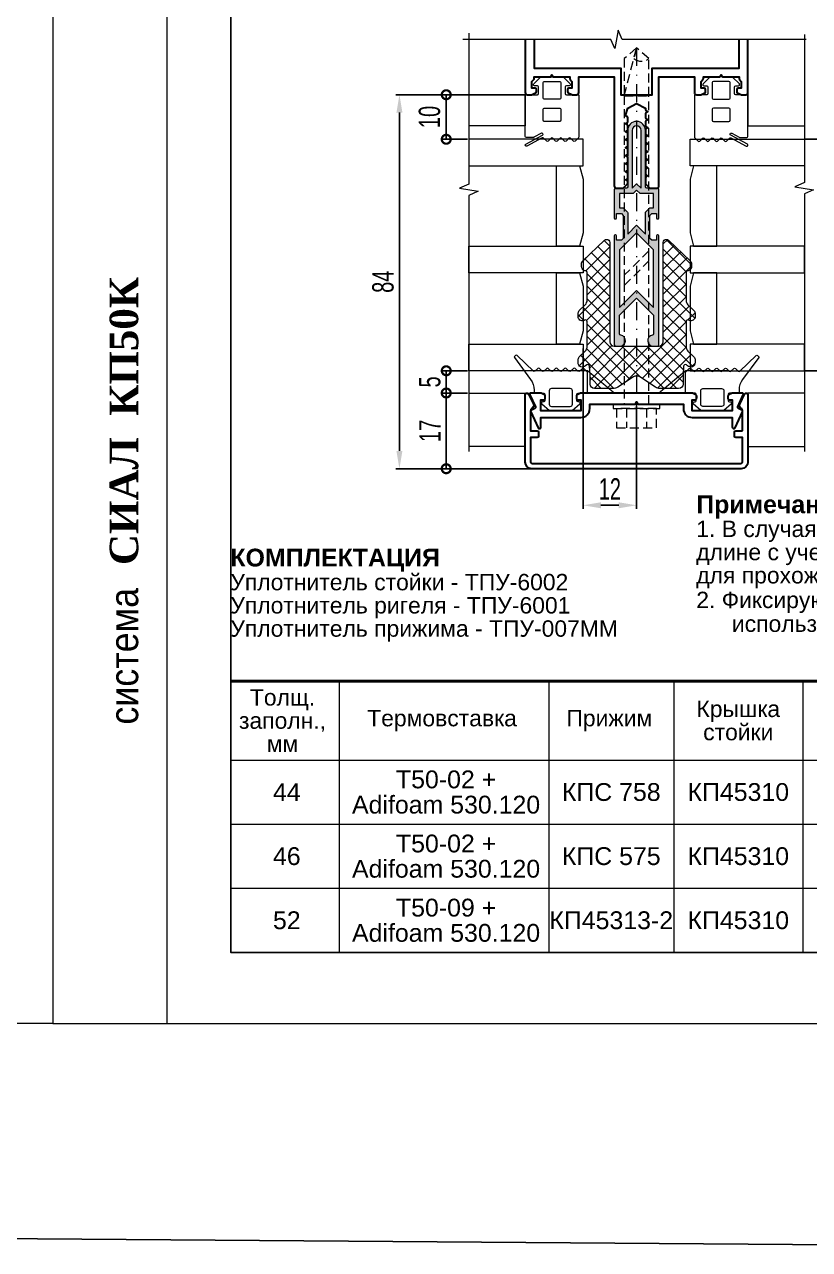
# Model space of a CAD drawing. Extents: x -37 to 8820, y -336 to 478.
# Drawn here: x 4826 to 4936.2, y -31.7 to 140.3 of the extents above; entities that cross this region are included whole.
import ezdxf
from ezdxf.enums import TextEntityAlignment as Align

# ---------------------------------------------------------------- set-up
doc = ezdxf.new("R2010")
doc.units = 0
doc.header["$LTSCALE"] = 5
doc.linetypes.add('DASHDOT', pattern=[1, 0.5, -0.25, 0, -0.25])
doc.linetypes.add('HIDDEN', pattern=[0.375, 0.25, -0.125])
doc.layers.get('0').update_dxf_attribs({"linetype": 'CONTINUOUS', "lineweight": 30})
doc.layers.get('DEFPOINTS').update_dxf_attribs({"linetype": 'CONTINUOUS'})
for name, color, linetype, lineweight in [('1', 6, 'DASHDOT', 13), ('2', 3, 'HIDDEN', 13), ('Dimentions', 5, 'CONTINUOUS', 15), ('Glass', 5, 'CONTINUOUS', 20), ('Герлен', 7, 'CONTINUOUS', 60), ('Зигзаг', 1, 'CONTINUOUS', 15), ('Конструкции', 252, 'CONTINUOUS', 20), ('Рамки', 1, 'CONTINUOUS', 15), ('Текстовый', 7, 'CONTINUOUS', 9), ('Уплотнители', 1, 'CONTINUOUS', 20), ('Штриховка', 1, 'CONTINUOUS', 5)]:
    doc.layers.add(name, color=color, linetype=linetype, lineweight=lineweight)
doc.layers.add('Скрытые', color=14, linetype='CONTINUOUS', plot=False)
doc.styles.add('3', font='RUSS.SHX', dxfattribs={"width": 0.7, "height": 3})
doc.styles.add('Каталожный', font='arial.ttf', dxfattribs={"height": 2.5})
doc.styles.add('Фирм', font='arial.ttf', dxfattribs={"height": 3.5})
doc.styles.add('Фирм5', font='timesbd.ttf', dxfattribs={"height": 4})
doc.dimstyles.new('MX1_6', dxfattribs={"dimtxt": 3, "dimasz": 2.5, "dimexe": 0.5, "dimexo": 0, "dimgap": 0.8, "dimtad": 1, "dimlfac": 1.6, "dimdsep": 46, "dimtxsty": '3', "dimcen": 0, "dimclrd": 256, "dimclre": 256, "dimclrt": 256, "dimaunit": 1, "dimadec": 0, "dimazin": 0, "dimtfac": 1, "dimtmove": 0, "dimatfit": 1, "dimfxl": 1, "dimtvp": 1, "dimtolj": 1, "dimtzin": 0, "dimarcsym": 0})

# ---------------------------------------------------------------- blocks, each defined once
blk = doc.blocks.new('45313-2')
blk.add_lwpolyline([(-12.43, 0, -0.116434), (-12.56, 0.03), (-13.33, 0.42, -0.284079), (-13.5, 0.69), (-13.5, 1.2, -0.414214), (-13.2, 1.5), (-12.5, 1.5), (-12.5, 4), (-21.5, 4), (-21.5, 1.5), (-20.8, 1.5, -0.414214), (-20.5, 1.2), (-20.5, 0.69, -0.284079), (-20.67, 0.42), (-21.44, 0.03, -0.116434), (-21.57, 0), (-23.7, 0, -0.548619), (-23.97, 0.43), (-22.73, 3.1, 0.414214), (-22.87, 3.5), (-23.63, 3.85, -0.414214), (-23.77, 4.25), (-22.1, 7.83, -0.291473), (-21.83, 8), (-21.8, 8, -0.414214), (-21.5, 7.7), (-21.5, 5.5), (-12.5, 5.5, -0.414214), (-10.5, 3.5), (-10.5, 2.5), (-0.44, 2.5, -0.284079), (-0.17, 2.33), (0, 2), (0.17, 2.33, -0.284079), (0.44, 2.5), (10.5, 2.5), (10.5, 3.5, -0.414214), (12.5, 5.5), (21.5, 5.5), (21.5, 7.7, -0.414214), (21.8, 8), (21.83, 8, -0.291473), (22.1, 7.83), (23.77, 4.25, -0.414214), (23.63, 3.85), (22.87, 3.5, 0.414214), (22.73, 3.1), (23.97, 0.43, -0.548619), (23.7, 0), (21.57, 0, -0.116434), (21.44, 0.03), (20.67, 0.42, -0.284079), (20.5, 0.69), (20.5, 1.2, -0.414214), (20.8, 1.5), (21.5, 1.5), (21.5, 4), (12.5, 4), (12.5, 1.5), (13.2, 1.5, -0.414214), (13.5, 1.2), (13.5, 0.69, -0.284079), (13.33, 0.42), (12.56, 0.03, -0.116434), (12.43, 0)], format="xyb", close=True)
blk = doc.blocks.new('*D558')
at = {"layer": 'DEFPOINTS', "color": 0, "linetype": 'Continuous', "transparency": 16777216}
for p in [(4935.48, 124.15), (4935.48, 91.65), (4941.76, 91.65)]:
    blk.add_point(p, dxfattribs=at)
at = {"layer": 'Dimentions', "linetype": 'Continuous', "lineweight": -2, "transparency": 16777216}
for p, q in [((4935.48, 124.15), (4942.26, 124.15)), ((4941.76, 121.65), (4941.76, 94.15)), ((4935.48, 91.65), (4942.26, 91.65))]:
    blk.add_line(p, q, dxfattribs=at)
at = {"layer": 'Dimentions', "linetype": 'Continuous', "transparency": 16777216}
for points in [[(4941.34, 121.65), (4942.17, 121.65), (4941.76, 124.15)], [(4941.34, 94.15), (4942.17, 94.15), (4941.76, 91.65)]]:
    blk.add_solid(points, dxfattribs=at)
at = {"layer": 'Dimentions', "linetype": 'Continuous', "transparency": 16777216, "insert": (4939.46, 107.9), "char_height": 3, "attachment_point": 5, "rotation": 90, "style": '3'}
blk.add_mtext('\\A1;52', dxfattribs=at)
blk = doc.blocks.new('_DotSmall')
at = {"color": 0, "linetype": 'ByBlock', "const_width": 0.5}
blk.add_lwpolyline([(-0.0625, 0, 1), (0.0625, 0, 1)], format="xyb", close=True, dxfattribs=at)
blk = doc.blocks.new('*D559')
at = {"layer": 'DEFPOINTS', "color": 0, "linetype": 'Continuous', "transparency": 16777216}
for p in [(4888.2, 91.65), (4885.23, 88.53), (4888.2, 88.53)]:
    blk.add_point(p, dxfattribs=at)
at = {"layer": 'Dimentions', "linetype": 'Continuous', "lineweight": -2, "transparency": 16777216}
for p, q in [((4888.2, 91.65), (4884.73, 91.65)), ((4885.23, 91.65), (4885.23, 88.53)), ((4888.2, 88.53), (4884.73, 88.53))]:
    blk.add_line(p, q, dxfattribs=at)
at = {"layer": 'Dimentions', "linetype": 'Continuous', "lineweight": -2, "transparency": 16777216, "xscale": 2.5, "yscale": 2.5, "zscale": 2.5}
for p, rotation in [((4885.23, 91.65), 90), ((4885.23, 88.53), 270)]:
    blk.add_blockref('_DotSmall', p, dxfattribs=dict(at, rotation=rotation))
at = {"layer": 'Dimentions', "linetype": 'Continuous', "transparency": 16777216, "insert": (4882.93, 90.09), "char_height": 3, "attachment_point": 5, "rotation": 90, "style": '3'}
blk.add_mtext('\\A1;5', dxfattribs=at)
blk = doc.blocks.new('*D560')
at = {"layer": 'DEFPOINTS', "color": 0, "linetype": 'Continuous', "transparency": 16777216}
for p in [(4888.2, 88.53), (4885.23, 77.9), (4898.19, 77.9)]:
    blk.add_point(p, dxfattribs=at)
at = {"layer": 'Dimentions', "linetype": 'Continuous', "lineweight": -2, "transparency": 16777216}
for p, q in [((4888.2, 88.53), (4884.73, 88.53)), ((4885.23, 88.53), (4885.23, 77.9)), ((4898.19, 77.9), (4884.73, 77.9))]:
    blk.add_line(p, q, dxfattribs=at)
at = {"layer": 'Dimentions', "linetype": 'Continuous', "lineweight": -2, "transparency": 16777216, "xscale": 2.5, "yscale": 2.5, "zscale": 2.5}
for p, rotation in [((4885.23, 88.53), 90), ((4885.23, 77.9), 270)]:
    blk.add_blockref('_DotSmall', p, dxfattribs=dict(at, rotation=rotation))
at = {"layer": 'Dimentions', "linetype": 'Continuous', "transparency": 16777216, "insert": (4882.93, 83.21), "char_height": 3, "attachment_point": 5, "rotation": 90, "style": '3'}
blk.add_mtext('\\A1;17', dxfattribs=at)
blk = doc.blocks.new('*D561')
at = {"layer": 'DEFPOINTS', "color": 0, "linetype": 'Continuous', "transparency": 16777216}
for p in [(4896.31, 130.4), (4885.23, 124.15), (4888.2, 124.15)]:
    blk.add_point(p, dxfattribs=at)
at = {"layer": 'Dimentions', "linetype": 'Continuous', "lineweight": -2, "transparency": 16777216}
for p, q in [((4896.31, 130.4), (4884.73, 130.4)), ((4885.23, 130.4), (4885.23, 124.15)), ((4888.2, 124.15), (4884.73, 124.15))]:
    blk.add_line(p, q, dxfattribs=at)
at = {"layer": 'Dimentions', "linetype": 'Continuous', "lineweight": -2, "transparency": 16777216, "xscale": 2.5, "yscale": 2.5, "zscale": 2.5}
for p, rotation in [((4885.23, 130.4), 90), ((4885.23, 124.15), 270)]:
    blk.add_blockref('_DotSmall', p, dxfattribs=dict(at, rotation=rotation))
at = {"layer": 'Dimentions', "linetype": 'Continuous', "transparency": 16777216, "insert": (4882.89, 127.28), "char_height": 3, "attachment_point": 5, "rotation": 90, "style": '3'}
blk.add_mtext('\\A1;10', dxfattribs=at)
blk = doc.blocks.new('*D562')
at = {"layer": 'DEFPOINTS', "color": 0, "linetype": 'Continuous', "transparency": 16777216}
for p in [(4896.31, 130.4), (4878.66, 77.9), (4897.25, 77.9)]:
    blk.add_point(p, dxfattribs=at)
at = {"layer": 'Dimentions', "linetype": 'Continuous', "lineweight": -2, "transparency": 16777216}
for p, q in [((4896.31, 130.4), (4878.16, 130.4)), ((4878.66, 127.9), (4878.66, 80.4)), ((4897.25, 77.9), (4878.16, 77.9))]:
    blk.add_line(p, q, dxfattribs=at)
at = {"layer": 'Dimentions', "linetype": 'Continuous', "transparency": 16777216}
for points in [[(4878.24, 127.9), (4879.08, 127.9), (4878.66, 130.4)], [(4878.24, 80.4), (4879.08, 80.4), (4878.66, 77.9)]]:
    blk.add_solid(points, dxfattribs=at)
at = {"layer": 'Dimentions', "linetype": 'Continuous', "transparency": 16777216, "insert": (4876.36, 104.15), "char_height": 3, "attachment_point": 5, "rotation": 90, "style": '3'}
blk.add_mtext('\\A1;84', dxfattribs=at)
blk = doc.blocks.new('*D569')
at = {"layer": 'DEFPOINTS', "color": 0, "linetype": 'Continuous', "transparency": 16777216}
for p in [(4904.44, 94.78), (4911.94, 86.97), (4911.94, 72.77)]:
    blk.add_point(p, dxfattribs=at)
at = {"layer": 'Dimentions', "linetype": 'Continuous', "lineweight": -2, "transparency": 16777216}
for p, q in [((4904.44, 94.78), (4904.44, 72.27)), ((4911.94, 86.97), (4911.94, 72.27)), ((4906.94, 72.77), (4909.44, 72.77))]:
    blk.add_line(p, q, dxfattribs=at)
at = {"layer": 'Dimentions', "linetype": 'Continuous', "transparency": 16777216}
for points in [[(4906.94, 73.19), (4906.94, 72.35), (4904.44, 72.77)], [(4909.44, 73.19), (4909.44, 72.35), (4911.94, 72.77)]]:
    blk.add_solid(points, dxfattribs=at)
at = {"layer": 'Dimentions', "linetype": 'Continuous', "transparency": 16777216, "insert": (4908.19, 75.07), "char_height": 3, "attachment_point": 5, "style": '3'}
blk.add_mtext('\\A1;12', dxfattribs=at)

msp = doc.modelspace()

# ---------------------------------------------------------------- hatches: boundary and pattern name
at = {"layer": 'Штриховка'}
h = msp.add_hatch(color=256, dxfattribs=at)
edge = h.paths.add_edge_path(flags=16)
edge.add_line((4911.9397, 117.9035), (4912.5647, 117.2785))
edge.add_line((4912.5647, 117.2785), (4912.5647, 125.4035))
edge.add_arc((4911.9397, 125.4035), 0.625, 0, 180)
edge.add_line((4911.3147, 125.4035), (4911.3147, 117.2785))
edge.add_line((4911.3147, 117.2785), (4911.9397, 117.9035))
edge = h.paths.add_edge_path(flags=16)
edge.add_line((4909.5647, 116.5285), (4909.5647, 114.5285))
edge.add_line((4909.5647, 114.5285), (4909.9889, 114.5285))
edge.add_arc((4909.9889, 114.341), 0.1875, 45, 90, ccw=False)
edge.add_line((4910.1215, 114.4736), (4910.6348, 113.9602))
edge.add_arc((4910.5022, 113.8277), 0.1875, 0, 45, ccw=False)
edge.add_line((4910.6897, 113.8277), (4910.6897, 110.8373))
edge.add_line((4910.6897, 110.8373), (4911.9397, 112.0873))
edge.add_line((4911.9397, 112.0873), (4913.1897, 110.8373))
edge.add_line((4913.1897, 110.8373), (4913.1897, 113.8277))
edge.add_arc((4913.3772, 113.8277), 0.1875, 135, 180, ccw=False)
edge.add_line((4913.2447, 113.9602), (4913.758, 114.4736))
edge.add_arc((4913.8906, 114.341), 0.1875, 90, 135, ccw=False)
edge.add_line((4913.8906, 114.5285), (4914.3147, 114.5285))
edge.add_line((4914.3147, 114.5285), (4914.3147, 116.5285))
edge.add_line((4914.3147, 116.5285), (4912.4309, 116.5285))
edge.add_line((4912.4309, 116.5285), (4911.9397, 117.0196))
edge.add_line((4911.9397, 117.0196), (4911.4486, 116.5285))
edge.add_line((4911.4486, 116.5285), (4909.5647, 116.5285))
edge = h.paths.add_edge_path()
edge.add_arc((4908.9397, 113.091), 0.125, 180, 270)
edge.add_line((4908.9397, 112.966), (4909.0022, 112.966))
edge.add_arc((4909.0022, 113.091), 0.125, 270, 360)
edge.add_line((4909.1272, 113.091), (4909.1272, 113.716))
edge.add_line((4909.1272, 113.716), (4909.8184, 113.716))
edge.add_line((4909.8184, 113.716), (4910.0647, 113.4697))
edge.add_line((4910.0647, 113.4697), (4910.0647, 110.2123))
edge.add_line((4910.0647, 110.2123), (4909.8184, 109.966))
edge.add_line((4909.8184, 109.966), (4909.1272, 109.966))
edge.add_line((4909.1272, 109.966), (4909.1272, 110.591))
edge.add_arc((4909.0022, 110.591), 0.125, 0, 90)
edge.add_line((4909.0022, 110.716), (4908.9397, 110.716))
edge.add_arc((4908.9397, 110.591), 0.125, 90, 180)
edge.add_line((4908.8147, 110.591), (4908.8147, 95.2785))
edge.add_arc((4909.0022, 95.2785), 0.1875, 180, 270)
edge.add_line((4909.0022, 95.091), (4909.596, 95.091))
edge.add_arc((4909.596, 95.8722), 0.7812, 270, 440.718201)
edge.add_arc((4909.7522, 96.8283), 0.1875, 180, 260.718201, ccw=False)
edge.add_line((4909.5647, 96.8283), (4909.5647, 99.466))
edge.add_line((4909.5647, 99.466), (4911.9397, 101.841))
edge.add_line((4911.9397, 101.841), (4914.3147, 99.466))
edge.add_line((4914.3147, 99.466), (4914.3147, 96.8283))
edge.add_arc((4914.1272, 96.8283), 0.1875, -80.718201, 0, ccw=False)
edge.add_arc((4914.2835, 95.8722), 0.7812, 99.281799, 270)
edge.add_line((4914.2835, 95.091), (4914.8772, 95.091))
edge.add_arc((4914.8772, 95.2785), 0.1875, 270, 360)
edge.add_line((4915.0647, 95.2785), (4915.0647, 110.591))
edge.add_arc((4914.9397, 110.591), 0.125, 0, 90)
edge.add_line((4914.9397, 110.716), (4914.8772, 110.716))
edge.add_arc((4914.8772, 110.591), 0.125, 90, 180)
edge.add_line((4914.7522, 110.591), (4914.7522, 109.966))
edge.add_line((4914.7522, 109.966), (4914.0611, 109.966))
edge.add_line((4914.0611, 109.966), (4913.8147, 110.2123))
edge.add_line((4913.8147, 110.2123), (4913.8147, 113.4697))
edge.add_line((4913.8147, 113.4697), (4914.0611, 113.716))
edge.add_line((4914.0611, 113.716), (4914.7522, 113.716))
edge.add_line((4914.7522, 113.716), (4914.7522, 113.091))
edge.add_arc((4914.8772, 113.091), 0.125, 180, 270)
edge.add_line((4914.8772, 112.966), (4914.9397, 112.966))
edge.add_arc((4914.9397, 113.091), 0.125, 270, 360)
edge.add_line((4915.0647, 113.091), (4915.0647, 117.091))
edge.add_arc((4914.8772, 117.091), 0.1875, 360, 450)
edge.add_line((4914.8772, 117.2785), (4913.3772, 117.2785))
edge.add_arc((4913.3772, 117.466), 0.1875, 180, 270, ccw=False)
edge.add_line((4913.1897, 117.466), (4913.1897, 121.5285))
edge.add_arc((4913.1897, 121.6535), 0.125, 270, 450)
edge.add_line((4913.1897, 121.7785), (4913.1897, 125.4035))
edge.add_arc((4911.9397, 125.4035), 1.25, 0, 180)
edge.add_line((4910.6897, 125.4035), (4910.6897, 121.7785))
edge.add_arc((4910.6897, 121.6535), 0.125, 90, 270)
edge.add_line((4910.6897, 121.5285), (4910.6897, 117.466))
edge.add_arc((4910.5022, 117.466), 0.1875, -90, 0, ccw=False)
edge.add_line((4910.5022, 117.2785), (4909.0022, 117.2785))
edge.add_arc((4909.0022, 117.091), 0.1875, 90, 180)
edge.add_line((4908.8147, 117.091), (4908.8147, 113.091))
h.paths.add_polyline_path([(4909.5647, 100.5266), (4911.9397, 102.9016), (4914.3147, 100.5266), (4914.3147, 108.6516), (4911.9397, 111.0266), (4909.5647, 108.6516)], flags=16)
at = {"layer": 'Штриховка', "lineweight": 5}
h = msp.add_hatch(dxfattribs=at)
h.set_pattern_fill('NET', color=256, scale=10, angle=45, style=0)
h.set_pattern_definition([(45, (616.1166, 2453.1582), (-0.88388348, 0.88388348), []), (135, (616.1166, 2453.1582), (-0.88388348, -0.88388348), [])])
edge = h.paths.add_edge_path()
edge.add_arc((4916.1335, 109.6535), 0.4375, 45, 90, ccw=False)
edge.add_line((4916.4429, 109.9628), (4919.4754, 107.0865))
edge.add_arc((4919.0335, 106.6446), 0.625, 0, 45, ccw=False)
edge.add_line((4919.6585, 106.6446), (4919.6585, 106.291))
edge.add_arc((4919.0424, 106.288), 0.6161, -75.309061, 0.28096, ccw=False)
edge.add_arc((4919.1272, 105.4525), 0.25, 73.39845, 180)
edge.add_line((4918.8772, 105.4525), (4918.8772, 101.5767))
edge.add_arc((4919.8147, 101.5767), 0.9375, 180, 225)
edge.add_line((4919.1518, 100.9138), (4919.9754, 100.0902))
edge.add_arc((4919.5335, 99.6483), 0.625, 0, 45, ccw=False)
edge.add_line((4920.1585, 99.6483), (4920.1585, 99.2947))
edge.add_arc((4919.5335, 99.2947), 0.625, 248.459594, 360, ccw=False)
edge.add_arc((4919.1272, 98.5366), 0.25, 45, 180)
edge.add_line((4918.8772, 98.5366), (4918.8772, 95.0804))
edge.add_arc((4919.8147, 95.0804), 0.9375, 180, 225)
edge.add_line((4919.1518, 94.4175), (4919.9754, 93.5939))
edge.add_arc((4919.5335, 93.152), 0.625, 0, 45, ccw=False)
edge.add_line((4920.1585, 93.152), (4920.1585, 92.7984))
edge.add_arc((4919.5335, 92.7984), 0.625, -135, 0, ccw=False)
edge.add_line((4919.0915, 92.3565), (4918.9276, 92.4725))
edge.add_arc((4918.7832, 92.2684), 0.25, 54.716356, 177.011206)
edge.add_line((4918.5335, 92.2815), (4918.471, 91.0842))
edge.add_line((4918.471, 91.0842), (4918.471, 89.7785))
edge.add_arc((4917.846, 89.7785), 0.625, -90, 0, ccw=False)
edge.add_line((4917.846, 89.1535), (4917.6897, 89.1535))
edge.add_line((4917.6897, 89.1535), (4915.2662, 89.1535))
edge.add_arc((4915.2662, 90.4035), 1.25, 236.745633, 270, ccw=False)
edge.add_line((4914.5807, 89.3582), (4912.3762, 90.8037))
edge.add_arc((4911.9397, 89.9481), 0.9605, 62.973316, 117.026684)
edge.add_line((4911.5033, 90.8037), (4909.2988, 89.3582))
edge.add_arc((4908.6133, 90.4035), 1.25, 270, 303.254367, ccw=False)
edge.add_line((4908.6133, 89.1535), (4906.1897, 89.1535))
edge.add_line((4906.1897, 89.1535), (4906.0335, 89.1535))
edge.add_arc((4906.0335, 89.7785), 0.625, 180, 270, ccw=False)
edge.add_line((4905.4085, 89.7785), (4905.4085, 91.0842))
edge.add_line((4905.4085, 91.0842), (4905.346, 92.2815))
edge.add_arc((4905.0963, 92.2684), 0.25, 2.988794, 125.283644)
edge.add_line((4904.9519, 92.4725), (4904.7879, 92.3565))
edge.add_arc((4904.346, 92.7984), 0.625, 180, 315, ccw=False)
edge.add_line((4903.721, 92.7984), (4903.721, 93.152))
edge.add_arc((4904.346, 93.152), 0.625, 135, 180, ccw=False)
edge.add_line((4903.904, 93.5939), (4904.7277, 94.4175))
edge.add_arc((4904.0647, 95.0804), 0.9375, 315, 360)
edge.add_line((4905.0022, 95.0804), (4905.0022, 98.5366))
edge.add_arc((4904.7522, 98.5366), 0.25, 360, 495)
edge.add_arc((4904.346, 99.2947), 0.625, 180, 291.540406, ccw=False)
edge.add_line((4903.721, 99.2947), (4903.721, 99.6483))
edge.add_arc((4904.346, 99.6483), 0.625, 135, 180, ccw=False)
edge.add_line((4903.904, 100.0902), (4904.7277, 100.9138))
edge.add_arc((4904.0647, 101.5767), 0.9375, 315, 360)
edge.add_line((4905.0022, 101.5767), (4905.0022, 105.4525))
edge.add_arc((4904.7522, 105.4525), 0.25, 360, 466.60155)
edge.add_arc((4904.837, 106.288), 0.6161, 179.71904, 255.309061, ccw=False)
edge.add_line((4904.221, 106.291), (4904.221, 106.6446))
edge.add_arc((4904.846, 106.6446), 0.625, 135, 180, ccw=False)
edge.add_line((4904.404, 107.0865), (4907.4366, 109.9628))
edge.add_arc((4907.746, 109.6535), 0.4375, 90, 135, ccw=False)
edge.add_line((4907.746, 110.091), (4907.7522, 110.091))
edge.add_arc((4907.7522, 109.6535), 0.4375, 0, 90, ccw=False)
edge.add_line((4908.1897, 109.6535), (4908.1897, 95.716))
edge.add_arc((4908.8147, 95.716), 0.625, 180, 270)
edge.add_line((4908.8147, 95.091), (4911.9397, 95.091))
edge.add_line((4911.9397, 95.091), (4915.0647, 95.091))
edge.add_arc((4915.0647, 95.716), 0.625, 270, 360)
edge.add_line((4915.6897, 95.716), (4915.6897, 109.6535))
edge.add_arc((4916.1272, 109.6535), 0.4375, 90, 180, ccw=False)

# ---------------------------------------------------------------- linework, layer by layer
msp.add_lwpolyline([(4896.3147, 138.1673), (4896.3147, 130.716, 0.41421356), (4896.6272, 130.4035), (4897.208, 130.4035, 0.11643382), (4897.2918, 130.4233), (4897.7736, 130.6642, 0.28407904), (4897.8772, 130.8319), (4897.8772, 131.1535, 0.41421356), (4897.6897, 131.341), (4897.2522, 131.341), (4897.2522, 132.2785), (4897.5098, 132.5361, 0.19891237), (4897.5647, 132.6686), (4897.5647, 132.9035), (4899.7926, 132.9035, 0.28407904), (4899.9603, 133.0071), (4900.0647, 133.216), (4900.1692, 133.0071, 0.28407904), (4900.3369, 132.9035), (4902.5647, 132.9035), (4902.5647, 132.6686, 0.19891237), (4902.6197, 132.5361), (4902.8772, 132.2785), (4902.8772, 131.341), (4902.4397, 131.341, 0.41421356), (4902.2522, 131.1535), (4902.2522, 130.8319, 0.28407904), (4902.3559, 130.6642), (4902.8377, 130.4233, 0.11643382), (4902.9215, 130.4035), (4903.5022, 130.4035, 0.41421356), (4903.8147, 130.716), (4903.8147, 132.9035), (4908.8147, 132.9035), (4908.8147, 117.591, 0.41421356), (4909.1272, 117.2785), (4909.9871, 117.2785, 0.19891237), (4910.1197, 117.3334), (4910.6348, 117.8486, 0.19891237), (4910.6897, 117.9811), (4910.6897, 118.1938, 0.28407904), (4910.5861, 118.3616), (4910.3772, 118.466), (4910.5861, 118.5704, 0.28407904), (4910.6897, 118.7381), (4910.6897, 119.3188, 0.28407904), (4910.5861, 119.4866), (4910.3772, 119.591), (4910.5861, 119.6954, 0.28407904), (4910.6897, 119.8631), (4910.6897, 120.4438, 0.28407904), (4910.5861, 120.6116), (4910.3772, 120.716), (4910.5861, 120.8204, 0.28407904), (4910.6897, 120.9881), (4910.6897, 121.5688, 0.28407904), (4910.5861, 121.7366), (4910.3772, 121.841), (4910.5861, 121.9454, 0.28407904), (4910.6897, 122.1131), (4910.6897, 122.6938, 0.28407904), (4910.5861, 122.8616), (4910.3772, 122.966), (4910.5861, 123.0704, 0.28407904), (4910.6897, 123.2381), (4910.6897, 123.8188, 0.28407904), (4910.5861, 123.9866), (4910.3772, 124.091), (4910.5861, 124.1954, 0.28407904), (4910.6897, 124.3631), (4910.6897, 124.9438, 0.28407904), (4910.5861, 125.1116), (4910.3772, 125.216), (4910.5861, 125.3204, 0.28407904), (4910.6897, 125.4881), (4910.6897, 126.0688, 0.28407904), (4910.5861, 126.2366), (4910.3772, 126.341), (4910.5861, 126.4454, 0.28407904), (4910.6897, 126.6131), (4910.6897, 127.1938, 0.28407904), (4910.5861, 127.3616), (4910.3772, 127.466), (4910.6897, 128.5285), (4911.9397, 129.1535), (4913.1897, 128.5285), (4913.1897, 128.3006, 0.28407904), (4913.2934, 128.1329), (4913.5022, 128.0285), (4913.2934, 127.9241, 0.28407904), (4913.1897, 127.7563), (4913.1897, 127.1756, 0.28407904), (4913.2934, 127.0079), (4913.5022, 126.9035), (4913.2934, 126.7991, 0.28407904), (4913.1897, 126.6313), (4913.1897, 126.0506, 0.28407904), (4913.2934, 125.8829), (4913.5022, 125.7785), (4913.2934, 125.6741, 0.28407904), (4913.1897, 125.5063), (4913.1897, 124.9256, 0.28407904), (4913.2934, 124.7579), (4913.5022, 124.6535), (4913.2934, 124.5491, 0.28407904), (4913.1897, 124.3813), (4913.1897, 123.8006, 0.28407904), (4913.2934, 123.6329), (4913.5022, 123.5285), (4913.2934, 123.4241, 0.28407904), (4913.1897, 123.2563), (4913.1897, 122.6756, 0.28407904), (4913.2934, 122.5079), (4913.5022, 122.4035), (4913.2934, 122.2991, 0.28407904), (4913.1897, 122.1313), (4913.1897, 121.5506, 0.28407904), (4913.2934, 121.3829), (4913.5022, 121.2785), (4913.2934, 121.1741, 0.28407904), (4913.1897, 121.0063), (4913.1897, 120.4256, 0.28407904), (4913.2934, 120.2579), (4913.5022, 120.1535), (4913.2934, 120.0491, 0.28407904), (4913.1897, 119.8813), (4913.1897, 119.3006, 0.28407904), (4913.2934, 119.1329), (4913.5022, 119.0285), (4913.2934, 118.9241, 0.28407904), (4913.1897, 118.7563), (4913.1897, 117.9811, 0.19891237), (4913.2447, 117.8486), (4913.7598, 117.3334, 0.19891237), (4913.8924, 117.2785), (4914.7522, 117.2785, 0.41421356), (4915.0647, 117.591), (4915.0647, 132.9035), (4920.0647, 132.9035), (4920.0647, 130.716, 0.41421356), (4920.3772, 130.4035), (4920.958, 130.4035, 0.11643382), (4921.0418, 130.4233), (4921.5236, 130.6642, 0.28407904), (4921.6272, 130.8319), (4921.6272, 131.1535, 0.41421356), (4921.4397, 131.341), (4921.0022, 131.341), (4921.0022, 132.2785), (4921.2598, 132.5361, 0.19891237), (4921.3147, 132.6686), (4921.3147, 132.9035), (4923.5426, 132.9035, 0.28407904), (4923.7103, 133.0071), (4923.8147, 133.216), (4923.9192, 133.0071, 0.28407904), (4924.0869, 132.9035), (4926.3147, 132.9035), (4926.3147, 132.6686, 0.19891237), (4926.3697, 132.5361), (4926.6272, 132.2785), (4926.6272, 131.341), (4926.1897, 131.341, 0.41421356), (4926.0022, 131.1535), (4926.0022, 130.8319, 0.28407904), (4926.1059, 130.6642), (4926.5877, 130.4233, 0.11643382), (4926.6715, 130.4035), (4927.2522, 130.4035, 0.41421356), (4927.5647, 130.716), (4927.5647, 138.1673)], format="xyb")
msp.add_lwpolyline([(4897.5647, 138.1673), (4897.5647, 134.1535), (4909.7522, 134.1535), (4909.7522, 130.4035), (4914.1272, 130.4035), (4914.1272, 134.1535), (4926.3147, 134.1535), (4926.3147, 138.1673)])
msp.add_lwpolyline([(4926.8147, 83.216), (4926.8147, 86.0418, 0.27973928), (4926.6128, 86.3744, -0.40155944), (4926.4182, 86.9475), (4927.0882, 88.3841, -0.80258485), (4927.5647, 88.2785), (4927.5647, 78.841, -0.41421356), (4926.6272, 77.9035), (4897.2522, 77.9035, -0.41421356), (4896.3147, 78.841), (4896.3147, 88.2785, -0.80258485), (4896.7913, 88.3841), (4897.4613, 86.9475, -0.40155944), (4897.2667, 86.3744, 0.27973928), (4897.0647, 86.0418), (4897.0647, 83.216), (4898.0022, 83.216, -0.41421356), (4898.1897, 83.0285), (4898.1897, 82.466, -0.41421356), (4898.0022, 82.2785), (4897.0647, 82.2785), (4897.0647, 78.841, 0.41421356), (4897.2522, 78.6535), (4926.6272, 78.6535, 0.41421356), (4926.8147, 78.841), (4926.8147, 82.2785), (4925.8772, 82.2785, -0.41421356), (4925.6897, 82.466), (4925.6897, 83.0285, -0.41421356), (4925.8772, 83.216)], format="xyb", close=True)
at = {"layer": '1'}
msp.add_line((4911.9378, 136.9677), (4911.9397, 84.1535), dxfattribs=at)
at = {"layer": '2'}
for p, q in [((4910.5335, 86.341), (4910.5335, 83.6535)), ((4913.346, 86.341), (4913.346, 83.6535))]:
    msp.add_line(p, q, dxfattribs=at)
msp.add_lwpolyline([(4913.6546, 130.2498), (4913.6546, 135.4748), (4911.9378, 136.9677), (4910.221, 135.4748), (4910.221, 130.2498), (4913.6546, 130.2498)], dxfattribs=at)
msp.add_lwpolyline([(4910.221, 130.2498), (4911.9378, 136.9677), (4911.5563, 135.4748, 0.36330791), (4913.6546, 135.4748)], format="xyb", dxfattribs=at)
for points in [[(4913.6585, 86.966), (4913.6546, 130.2498), (4911.9397, 130.2498), (4910.221, 130.2498), (4910.221, 86.966)], [(4910.221, 103.6239), (4913.6585, 107.0614), (4913.6585, 108.4937), (4910.221, 105.0562)], [(4915.221, 86.341), (4915.221, 86.966), (4908.6585, 86.966), (4908.6585, 86.341)], [(4914.7522, 86.341), (4909.1272, 86.341), (4909.1272, 83.6535), (4914.7522, 83.6535)]]:
    msp.add_lwpolyline(points, close=True, dxfattribs=at)
at = {"layer": 'Dimentions', "linetype": 'Continuous'}
msp.add_line((4846, 297), (4846, 0), dxfattribs=at)
at = {"layer": 'Glass'}
for points in [[(4888.3946, 120.4035), (4904.4397, 120.4035), (4904.4397, 124.1535), (4888.3946, 124.1535)], [(4935.4849, 120.4035), (4919.4397, 120.4035), (4919.4397, 124.1535), (4935.4849, 124.1535)], [(4903.9373, 109.1535), (4900.6897, 109.1535), (4900.6897, 120.4035), (4903.9373, 120.4035), (4904.4397, 118.5285), (4904.4397, 111.0285)], [(4919.9421, 109.1535), (4923.1897, 109.1535), (4923.1897, 120.4035), (4919.9421, 120.4035), (4919.4397, 118.5285), (4919.4397, 111.0285)], [(4888.3946, 109.1535), (4904.4397, 109.1535), (4904.4397, 105.4035), (4888.3946, 105.4035)], [(4935.4849, 109.1535), (4919.4397, 109.1535), (4919.4397, 105.4035), (4935.4849, 105.4035)], [(4903.9373, 95.4035), (4900.6897, 95.4035), (4900.6897, 105.4035), (4903.9373, 105.4035), (4904.4397, 103.5285), (4904.4397, 97.2785)], [(4919.9421, 95.4035), (4923.1897, 95.4035), (4923.1897, 105.4035), (4919.9421, 105.4035), (4919.4397, 103.5285), (4919.4397, 97.2785)], [(4888.3946, 95.4035), (4904.4397, 95.4035), (4904.4397, 91.6535), (4888.3946, 91.6535)], [(4935.4849, 95.4035), (4919.4397, 95.4035), (4919.4397, 91.6535), (4935.4849, 91.6535)]]:
    msp.add_lwpolyline(points, close=True, dxfattribs=at)
at = {"layer": 'Герлен', "lineweight": 40}
msp.add_line((4855, 48.0868), (5020, 48.0868), dxfattribs=at)
at = {"layer": 'Герлен', "ltscale": 2, "const_width": 0.1875}
msp.add_lwpolyline([(4924.8772, 91.6535), (4918.8147, 91.6535), (4915.0647, 88.5285), (4908.8147, 88.5285), (4905.0647, 91.6535), (4899.0022, 91.6535)], dxfattribs=at)
at = {"layer": 'Зигзаг'}
for points in [[(4935.7531, 138.1673), (4909.9153, 138.1673), (4909.3344, 139.4852), (4908.8988, 136.8725), (4908.3163, 138.1673), (4887.5607, 138.1673)], [(4888.3946, 139.0585), (4888.3946, 117.8688), (4887.0767, 117.2879), (4889.6894, 116.8523), (4888.3946, 116.2698), (4888.3946, 80.2988)], [(4935.4849, 138.8489), (4935.4849, 118.0758), (4934.167, 117.495), (4936.7797, 117.0593), (4935.4849, 116.4768), (4935.4849, 80.2988)]]:
    msp.add_lwpolyline(points, dxfattribs=at)
at = {"layer": 'Конструкции'}
for points in [[(4896.3147, 138.1673), (4896.3147, 126.0285), (4888.3946, 126.0285)], [(4927.5647, 138.1673), (4927.5647, 126.0285), (4935.4849, 126.0285)], [(4888.3946, 88.5256), (4896.3147, 88.5285), (4896.3147, 81.0285), (4888.3946, 81.0256)], [(4935.4849, 88.5285), (4927.5647, 88.5285), (4927.5647, 81.0285), (4935.4849, 81.0285)]]:
    msp.add_lwpolyline(points, dxfattribs=at)
at = {"layer": 'Рамки'}
for p, q in [((4870.2124, 48.0868), (4870.2124, 10)), ((4899.604, 48.0868), (4899.604, 10)), ((4917.1643, 48.0868), (4917.1643, 10)), ((4935.2614, 48.0868), (4935.2614, 10)), ((4855, 37), (5020, 37)), ((4855, 28), (5020, 28)), ((4855, 19), (5020, 19)), ((4855, 10), (5020, 10))]:
    msp.add_line(p, q, dxfattribs=at)
at = {"layer": 'Рамки', "linetype": 'Continuous'}
for points in [[(4620, 297), (4830, 297), (4830, 0), (4620, 0)], [(5040, 297), (4830, 297), (4830, 0), (5040, 0)]]:
    msp.add_lwpolyline(points, close=True, dxfattribs=at)
at = {"layer": 'Скрытые', "linetype": 'Continuous'}
for points in [[(3999.0404, -24.0001), (5027.2664, -31.7039), (5031.5789, 367.3445), (3999.0404, 358.304)], [(5020, 10), (5020, 287), (4855, 287), (4855, 10)]]:
    msp.add_lwpolyline(points, close=True, dxfattribs=at)
at = {"layer": 'Уплотнители'}
for points in [[(4898.584, 124.9893), (4897.5389, 124.4224, -0.12491271), (4897.4644, 124.4035), (4896.471, 124.4035, -0.41421356), (4896.3147, 124.5597), (4896.3147, 130.4035), (4898.0335, 130.4035, 0.41421356), (4898.1897, 130.5597), (4898.1897, 131.4972, 0.41421356), (4898.0335, 131.6535), (4897.6272, 131.6535, -0.66858666), (4897.5169, 131.9203), (4898.4565, 132.8578, -0.19861919), (4898.5669, 132.9035), (4901.5626, 132.9035, -0.19861919), (4901.673, 132.8578), (4902.6126, 131.9203, -0.66858666), (4902.5022, 131.6535), (4902.096, 131.6535, 0.41421356), (4901.9397, 131.4972), (4901.9397, 130.5597, 0.41421356), (4902.096, 130.4035), (4903.8147, 130.4035), (4903.8147, 124.4682, -0.19891237), (4903.769, 124.3577), (4903.3002, 123.889, -0.41421356), (4903.0793, 123.889), (4902.6752, 124.293, 0.41421356), (4902.4543, 124.293), (4902.0502, 123.889, -0.41421356), (4901.8293, 123.889), (4901.4252, 124.293, 0.41421356), (4901.2043, 124.293), (4900.8002, 123.889, -0.41421356), (4900.5793, 123.889), (4900.1752, 124.293, 0.41421356), (4899.9543, 124.293), (4899.5502, 123.889, -0.41421356), (4899.3293, 123.889), (4898.8972, 124.321, 0.33207606), (4898.7122, 124.3479), (4896.5455, 123.1724, -1), (4896.3965, 123.4471), (4898.733, 124.7147, 1)], [(4925.2955, 124.9893), (4926.3405, 124.4224, 0.12491271), (4926.4151, 124.4035), (4927.4085, 124.4035, 0.41421356), (4927.5647, 124.5597), (4927.5647, 130.4035), (4925.846, 130.4035, -0.41421356), (4925.6897, 130.5597), (4925.6897, 131.4972, -0.41421356), (4925.846, 131.6535), (4926.2522, 131.6535, 0.66858666), (4926.3626, 131.9203), (4925.423, 132.8578, 0.19861919), (4925.3126, 132.9035), (4922.3169, 132.9035, 0.19861919), (4922.2065, 132.8578), (4921.2669, 131.9203, 0.66858666), (4921.3772, 131.6535), (4921.7835, 131.6535, -0.41421356), (4921.9397, 131.4972), (4921.9397, 130.5597, -0.41421356), (4921.7835, 130.4035), (4920.0647, 130.4035), (4920.0647, 124.4682, 0.19891237), (4920.1105, 124.3577), (4920.5793, 123.889, 0.41421356), (4920.8002, 123.889), (4921.2043, 124.293, -0.41421356), (4921.4252, 124.293), (4921.8293, 123.889, 0.41421356), (4922.0502, 123.889), (4922.4543, 124.293, -0.41421356), (4922.6752, 124.293), (4923.0793, 123.889, 0.41421356), (4923.3002, 123.889), (4923.7043, 124.293, -0.41421356), (4923.9252, 124.293), (4924.3293, 123.889, 0.41421356), (4924.5502, 123.889), (4924.9823, 124.321, -0.33207606), (4925.1673, 124.3479), (4927.334, 123.1724, 1), (4927.483, 123.4471), (4925.1465, 124.7147, -1)], [(4898.971, 132.2785), (4901.1585, 132.2785, -0.41421356), (4901.3147, 132.1222), (4901.3147, 129.9347, -0.41421356), (4901.1585, 129.7785), (4898.971, 129.7785, -0.41421356), (4898.8147, 129.9347), (4898.8147, 132.1222, -0.41421356)], [(4924.9085, 132.2785), (4922.721, 132.2785, 0.41421356), (4922.5647, 132.1222), (4922.5647, 129.9347, 0.41421356), (4922.721, 129.7785), (4924.9085, 129.7785, 0.41421356), (4925.0647, 129.9347), (4925.0647, 132.1222, 0.41421356)], [(4898.971, 128.5285), (4901.1585, 128.5285, -0.41421356), (4901.3147, 128.3722), (4901.3147, 126.8097, -0.41421356), (4901.1585, 126.6535), (4898.971, 126.6535, -0.41421356), (4898.8147, 126.8097), (4898.8147, 128.3722, -0.41421356)], [(4924.9085, 128.5285), (4922.721, 128.5285, 0.41421356), (4922.5647, 128.3722), (4922.5647, 126.8097, 0.41421356), (4922.721, 126.6535), (4924.9085, 126.6535, 0.41421356), (4925.0647, 126.8097), (4925.0647, 128.3722, 0.41421356)], [(4908.8147, 113.091, 0.41421356), (4908.9397, 112.966), (4909.0022, 112.966, 0.41421356), (4909.1272, 113.091), (4909.1272, 113.716), (4909.8184, 113.716), (4910.0647, 113.4697), (4910.0647, 110.2123), (4909.8184, 109.966), (4909.1272, 109.966), (4909.1272, 110.591, 0.41421356), (4909.0022, 110.716), (4908.9397, 110.716, 0.41421356), (4908.8147, 110.591), (4908.8147, 95.2785, 0.41421356), (4909.0022, 95.091), (4909.596, 95.091, 0.92211283), (4909.722, 96.6432, -0.36752318), (4909.5647, 96.8283), (4909.5647, 99.466), (4911.9397, 101.841), (4914.3147, 99.466), (4914.3147, 96.8283, -0.36752318), (4914.1575, 96.6432, 0.92211283), (4914.2835, 95.091), (4914.8772, 95.091, 0.41421356), (4915.0647, 95.2785), (4915.0647, 110.591, 0.41421356), (4914.9397, 110.716), (4914.8772, 110.716, 0.41421356), (4914.7522, 110.591), (4914.7522, 109.966), (4914.0611, 109.966), (4913.8147, 110.2123), (4913.8147, 113.4697), (4914.0611, 113.716), (4914.7522, 113.716), (4914.7522, 113.091, 0.41421356), (4914.8772, 112.966), (4914.9397, 112.966, 0.41421356), (4915.0647, 113.091), (4915.0647, 117.091, 0.41421356), (4914.8772, 117.2785), (4913.3772, 117.2785, -0.41421356), (4913.1897, 117.466), (4913.1897, 121.5285, 1), (4913.1897, 121.7785), (4913.1897, 125.4035, 1), (4910.6897, 125.4035), (4910.6897, 121.7785, 1), (4910.6897, 121.5285), (4910.6897, 117.466, -0.41421356), (4910.5022, 117.2785), (4909.0022, 117.2785, 0.41421356), (4908.8147, 117.091)], [(4911.9397, 117.9035), (4912.5647, 117.2785), (4912.5647, 125.4035, 1), (4911.3147, 125.4035), (4911.3147, 117.2785), (4911.9397, 117.9035)], [(4909.5647, 116.5285), (4909.5647, 114.5285), (4909.9889, 114.5285, -0.19891237), (4910.1215, 114.4736), (4910.6348, 113.9602, -0.19891237), (4910.6897, 113.8277), (4910.6897, 110.8373), (4911.9397, 112.0873), (4913.1897, 110.8373), (4913.1897, 113.8277, -0.19891237), (4913.2447, 113.9602), (4913.758, 114.4736, -0.19891237), (4913.8906, 114.5285), (4914.3147, 114.5285), (4914.3147, 116.5285), (4912.4309, 116.5285), (4911.9397, 117.0196), (4911.4486, 116.5285)], [(4903.721, 87.2785, -0.41421356), (4903.5647, 87.4347), (4903.5647, 88.3722, -0.41421356), (4903.721, 88.5285), (4905.0647, 88.5285), (4905.0647, 91.4164, 0.19891237), (4905.0281, 91.5048), (4904.5502, 91.9827, 0.41421356), (4904.3293, 91.9827), (4903.9252, 91.5787, -0.41421356), (4903.7043, 91.5787), (4903.3002, 91.9827, 0.41421356), (4903.0793, 91.9827), (4902.6752, 91.5787, -0.41421356), (4902.4543, 91.5787), (4902.0502, 91.9827, 0.41421356), (4901.8293, 91.9827), (4901.4252, 91.5787, -0.41421356), (4901.2043, 91.5787), (4900.8002, 91.9827, 0.41421356), (4900.5793, 91.9827), (4900.1752, 91.5787, -0.41421356), (4899.9543, 91.5787), (4899.5502, 91.9827, 0.41421356), (4899.3293, 91.9827), (4898.9252, 91.5787, -0.41421356), (4898.7043, 91.5787), (4898.3002, 91.9827, 0.41421356), (4898.0793, 91.9827), (4897.6752, 91.5787, -0.41421356), (4897.4543, 91.5787), (4895.1752, 93.793, 0.41421356), (4894.9543, 93.793), (4894.8229, 93.6617, 0.29253821), (4894.7868, 93.4972), (4897.0676, 90.444, -0.16178775), (4897.5647, 88.9478), (4897.5647, 88.5285), (4898.9085, 88.5285, -0.41421356), (4899.0647, 88.3722), (4899.0647, 87.4347, -0.41421356), (4898.9085, 87.2785), (4898.7522, 87.2785, 0.66858666), (4898.6419, 87.0116), (4899.7065, 86.0741, 0.19861919), (4899.8169, 86.0285), (4902.8126, 86.0285, 0.19861919), (4902.923, 86.0741), (4903.9876, 87.0116, 0.66858666), (4903.8772, 87.2785)], [(4920.1585, 87.2785, 0.41421356), (4920.3147, 87.4347), (4920.3147, 88.3722, 0.41421356), (4920.1585, 88.5285), (4918.8147, 88.5285), (4918.8147, 91.4164, -0.19891237), (4918.8514, 91.5048), (4919.3293, 91.9827, -0.41421356), (4919.5502, 91.9827), (4919.9543, 91.5787, 0.41421356), (4920.1752, 91.5787), (4920.5793, 91.9827, -0.41421356), (4920.8002, 91.9827), (4921.2043, 91.5787, 0.41421356), (4921.4252, 91.5787), (4921.8293, 91.9827, -0.41421356), (4922.0502, 91.9827), (4922.4543, 91.5787, 0.41421356), (4922.6752, 91.5787), (4923.0793, 91.9827, -0.41421356), (4923.3002, 91.9827), (4923.7043, 91.5787, 0.41421356), (4923.9252, 91.5787), (4924.3293, 91.9827, -0.41421356), (4924.5502, 91.9827), (4924.9543, 91.5787, 0.41421356), (4925.1752, 91.5787), (4925.5793, 91.9827, -0.41421356), (4925.8002, 91.9827), (4926.2043, 91.5787, 0.41421356), (4926.4252, 91.5787), (4928.7043, 93.793, -0.41421356), (4928.9252, 93.793), (4929.0565, 93.6617, -0.29253821), (4929.0927, 93.4972), (4926.8119, 90.444, 0.16178775), (4926.3147, 88.9478), (4926.3147, 88.5285), (4924.971, 88.5285, 0.41421356), (4924.8147, 88.3722), (4924.8147, 87.4347, 0.41421356), (4924.971, 87.2785), (4925.1272, 87.2785, -0.66858666), (4925.2376, 87.0116), (4924.173, 86.0741, -0.19861919), (4924.0626, 86.0285), (4921.0669, 86.0285, -0.19861919), (4920.9565, 86.0741), (4919.8919, 87.0116, -0.66858666), (4920.0022, 87.2785)], [(4900.0022, 86.6535), (4902.6272, 86.6535, 0.41421356), (4902.9397, 86.966), (4902.9397, 88.841, 0.41421356), (4902.6272, 89.1535), (4900.0022, 89.1535, 0.41421356), (4899.6897, 88.841), (4899.6897, 86.966, 0.41421356)], [(4923.8772, 86.6535), (4921.2522, 86.6535, -0.41421356), (4920.9397, 86.966), (4920.9397, 88.841, -0.41421356), (4921.2522, 89.1535), (4923.8772, 89.1535, -0.41421356), (4924.1897, 88.841), (4924.1897, 86.966, -0.41421356)]]:
    msp.add_lwpolyline(points, format="xyb", close=True, dxfattribs=at)
msp.add_lwpolyline([(4916.1335, 110.091, -0.19891237), (4916.4429, 109.9628), (4919.4754, 107.0865, -0.19891237), (4919.6585, 106.6446), (4919.6585, 106.291, -0.34232788), (4919.1987, 105.6921, 0.50186314), (4918.8772, 105.4525), (4918.8772, 101.5767, 0.19891237), (4919.1518, 100.9138), (4919.9754, 100.0902, -0.19891237), (4920.1585, 99.6483), (4920.1585, 99.2947, -0.52913987), (4919.304, 98.7134, 0.66817864), (4918.8772, 98.5366), (4918.8772, 95.0804, 0.19891237), (4919.1518, 94.4175), (4919.9754, 93.5939, -0.19891237), (4920.1585, 93.152), (4920.1585, 92.7984, -0.66817864), (4919.0915, 92.3565), (4918.9276, 92.4725, 0.59077925), (4918.5335, 92.2815), (4918.471, 91.0842), (4918.471, 89.7785, -0.41421356), (4917.846, 89.1535), (4917.6897, 89.1535), (4915.2662, 89.1535, -0.1461265), (4914.5807, 89.3582), (4912.3762, 90.8037, 0.24032506), (4911.5033, 90.8037), (4909.2988, 89.3582, -0.1461265), (4908.6133, 89.1535), (4906.1897, 89.1535), (4906.0335, 89.1535, -0.41421356), (4905.4085, 89.7785), (4905.4085, 91.0842), (4905.346, 92.2815, 0.59077925), (4904.9519, 92.4725), (4904.7879, 92.3565, -0.66817864), (4903.721, 92.7984), (4903.721, 93.152, -0.19891237), (4903.904, 93.5939), (4904.7277, 94.4175, 0.19891237), (4905.0022, 95.0804), (4905.0022, 98.5366, 0.66817864), (4904.5755, 98.7134, -0.52913987), (4903.721, 99.2947), (4903.721, 99.6483, -0.19891237), (4903.904, 100.0902), (4904.7277, 100.9138, 0.19891237), (4905.0022, 101.5767), (4905.0022, 105.4525, 0.50186314), (4904.6808, 105.6921, -0.34232788), (4904.221, 106.291), (4904.221, 106.6446, -0.19891237), (4904.404, 107.0865), (4907.4366, 109.9628, -0.19891237), (4907.746, 110.091), (4907.7522, 110.091, -0.41421356), (4908.1897, 109.6535), (4908.1897, 95.716, 0.41421356), (4908.8147, 95.091), (4911.9397, 95.091), (4915.0647, 95.091, 0.41421356), (4915.6897, 95.716), (4915.6897, 109.6535, -0.41421356), (4916.1272, 110.091)], format="xyb", dxfattribs=at)
msp.add_lwpolyline([(4909.5647, 100.5266), (4911.9397, 102.9016), (4914.3147, 100.5266), (4914.3147, 108.6516), (4911.9397, 111.0266), (4909.5647, 108.6516)], close=True, dxfattribs=at)

# ---------------------------------------------------------------- block references
at = {"xscale": -0.625, "yscale": 0.625, "zscale": 0.625, "rotation": 180}
msp.add_blockref('45313-2', (4911.9397, 88.5285), dxfattribs=at)

# ---------------------------------------------------------------- texts
at = {"layer": 'Текстовый', "style": 'Фирм5'}
msp.add_text('СИАЛ  КП50К', height=4, rotation=90, dxfattribs=at).set_placement((4842, 64.3724))
at = {"layer": 'Текстовый', "style": 'Фирм', "width": 0.9}
msp.add_text(' система ', height=4, rotation=90, dxfattribs=at).set_placement((4842, 51.5762), align=Align.CENTER)
at = {"layer": 'Текстовый', "linetype": 'Continuous', "line_spacing_factor": 0.85, "style": 'Каталожный'}
for s, insert, char_height, width, attachment_point in [('\\pxi-2,l2,r-2.0333,se1.0833,ql,t4;{\\fArial|b1|i0|c204|p34;Примечание:\\P\\pi0,l0;\\fArial|b0|i0|c204|p34;\\H0.92x;1. В случаях, когда стандартные винты DIN7981 не укладываются по длине с учетом необходимого зацепа, используются винты DIN7504-К для прохождения стенки профиля.\\P\\pr0,s*,q*,tz;2. Фиксирующие подкладки с термовставкой }Adifoam 530.120{\\H0.92x; не используются.}', (4920.3167, 74.1548), 2.5, 100.714943, 1), ('\\P\\pxql;{\\fArial|b1|i0|c204|p34;КОМПЛЕКТАЦИЯ\\P\\pi-2,l2,r-2.0333,se1.0833,t4;\\fArial|b0|i0|c204|p34;\\H0.92x;Уплотнитель стойки - ТПУ-6002\\PУплотнитель ригеля - ТПУ-6001\\PУплотнитель прижима - ТПУ-007ММ}', (4854.934, 70.2198), 2.5, 66.020014, 1), ('Толщ.\\Pзаполн.,\\Pмм', (4862.2528, 42.5434), 2.3, 27.25, 5), ('Крышка \\Pстойки', (4926.2128, 42.5434), 2.3, 19.097083, 5), ('Термовставка', (4884.6384, 42.5434), 2.3, 43.779088, 5), ('Прижим', (4908.1156, 42.5434), 2.3, 27.25, 5), ('Т50-02 +\\PAdifoam 530.120 ', (4885.2067, 32.5), 2.5, 29.826063, 5), ('44', (4862.8562, 32.5), 2.5, 12.712441, 5), ('КПС 758', (4908.3841, 32.5), 2.5, 19.560325, 5), ('КП45310', (4926.2128, 32.5), 2.5, 19.097083, 5), ('Т50-02 +\\PAdifoam 530.120 ', (4885.2067, 23.5), 2.5, 29.826063, 5), ('46', (4862.8562, 23.5), 2.5, 12.712441, 5), ('КПС 575', (4908.3841, 23.5), 2.5, 19.560325, 5), ('КП45310', (4926.2128, 23.5), 2.5, 19.097083, 5), ('Т50-09 +\\PAdifoam 530.120 ', (4885.2067, 14.5), 2.5, 29.826063, 5), ('52', (4862.8562, 14.5), 2.5, 12.712441, 5), ('КП45313-2', (4908.3841, 14.5), 2.5, 19.560325, 5), ('КП45310', (4926.2128, 14.5), 2.5, 19.097083, 5)]:
    msp.add_mtext(s, dxfattribs=dict(at, insert=insert, char_height=char_height, width=width, attachment_point=attachment_point))

# ---------------------------------------------------------------- dimensions: what is measured, and where the dimension line sits
at = {"layer": 'Dimentions', "linetype": 'Continuous'}
for base, p1, p2, picture, middle in [((4885.2313, 124.1535), (4896.3147, 130.4035), (4888.2005, 124.1535), '*D561', (4882.8885, 127.2785)), ((4885.2313, 88.5256), (4888.2005, 91.6535), (4888.2005, 88.5256), '*D559', (4882.9313, 90.0895)), ((4885.2313, 77.9035), (4888.2005, 88.5256), (4898.1903, 77.9035), '*D560', (4882.9313, 83.2145))]:
    dim = msp.add_linear_dim(base=base, p1=p1, p2=p2, angle=90, dimstyle='MX1_6', override={"dimdec": 0, "dimblk1": 'DotSmall', "dimblk2": 'DotSmall', "dimsah": 1}, dxfattribs=at)
    dim.commit()
    dim.dimension.update_dxf_attribs({"geometry": picture, "text_midpoint": middle})
for base, p1, p2, picture, middle in [((4878.6613, 77.9035), (4896.3147, 130.4035), (4897.2522, 77.9035), '*D562', (4876.3613, 104.1535)), ((4941.7569, 91.6535), (4935.4849, 124.1535), (4935.4849, 91.6535), '*D558', (4939.4569, 107.9035))]:
    dim = msp.add_linear_dim(base=base, p1=p1, p2=p2, angle=90, dimstyle='MX1_6', dxfattribs=at)
    dim.commit()
    dim.dimension.update_dxf_attribs({"geometry": picture, "text_midpoint": middle})
dim = msp.add_linear_dim(base=(4911.9397, 72.7684), p1=(4904.4397, 94.7785), p2=(4911.9397, 86.966), dimstyle='MX1_6', dxfattribs=at)
dim.commit()
dim.dimension.update_dxf_attribs({"geometry": '*D569', "text_midpoint": (4908.1897, 75.0684)})

doc.saveas('drawing.dxf')
